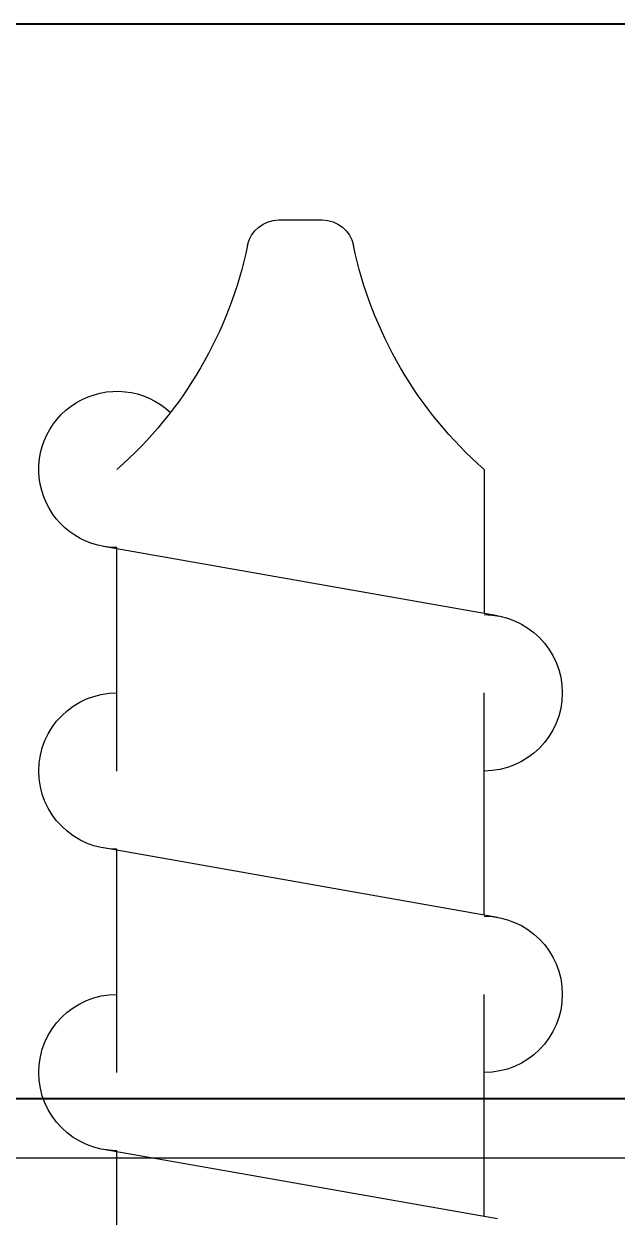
# Model space of a CAD drawing. Extents: x -26 to 91, y -47 to 75.
# Drawn here: x 14.5534 to 14.7134, y 66.8913 to 67.2132 of the extents above; entities that cross this region are included whole.
import ezdxf

# ---------------------------------------------------------------- set-up
doc = ezdxf.new("R2010")
doc.units = 0
doc.header["$MEASUREMENT"] = 0
doc.layers.get('0').update_dxf_attribs({"linetype": 'CONTINUOUS'})
doc.layers.add('DIM', color=7, linetype='CONTINUOUS')
doc.layers.add('FRAME', color=1, linetype='CONTINUOUS')

# ---------------------------------------------------------------- blocks, each defined once
blk = doc.blocks.new('3802 1 INCH SCREW ON STOP')
at = {"color": 7, "linetype": 'Continuous'}
for p, q in [((1.758123295001132, 0.9940967580948268), (1.746422236544992, 0.9940967580948268)), ((1.702776920568288, 0.9267652512918971), (1.702776920568288, 0.8879233210194002)), ((1.699120226645908, 0.8872795392983335), (1.805425304900558, 0.9059951517315881)), ((1.801768610978177, 0.8454199056941718), (1.801768610978177, 0.905675717247334)), ((1.702776920568288, 0.8065779754217033), (1.70277692056826, 0.8665094397380244)), ((1.699120226645908, 0.8059341937006081), (1.805425304900558, 0.8246498061338627)), ((1.801768610978177, 0.7640745600964465), (1.801768610978177, 0.8243303716496087)), ((1.702776920568288, 0.725232629823978), (1.70277692056826, 0.7851640941402991)), ((1.699120226645908, 0.7245888481028828), (1.805425304900558, 0.7433044605361374)), ((1.801768610978177, 0.6827292144987211), (1.801768610978177, 0.7429850260518833))]:
    blk.add_line(p, q, dxfattribs=at)
for centre, radius, start, end in [((1.746422236544992, 0.9854887850157183), 0.008607973079123319, 90, 168.2348565712614), ((1.758123295001132, 0.9854887850157183), 0.008607973079123319, 11.76514342870477, 90), ((1.629737389457778, 1.009791444273503), 0.1105808384208724, 311.3386291271398, 348.2348565712608), ((1.874808142088687, 1.009791444273503), 0.1105808384208724, 191.7651434287073, 228.6613708728602), ((1.801768610978177, 0.9267652512918971), 0.0210895340438519, 270, 133.189445921939), ((1.702776920568288, 0.8665094397380244), 0.0210895340438519, 90, 270), ((1.801768610978177, 0.8454199056941718), 0.0210895340438519, 270, 90), ((1.702776920568288, 0.7851640941402991), 0.0210895340438519, 90, 270), ((1.801768610978177, 0.7640745600964465), 0.0210895340438519, 270, 90), ((1.801768610978177, 0.7640745600964465), 0.0210895340438519, 270, 90)]:
    blk.add_arc(centre, radius, start, end, dxfattribs=at)
blk = doc.blocks.new('3809 BLOCK FRAME')
blk.add_lwpolyline([(-3.5, 0.3429999999999813, -0.4142135623730992), (-3.469000000000001, 0.3739999999999801), (-2.416661333247999, 0.3739999999999766, -0.5023996456153793), (-2.386968796864736, 0.3340919540229654, 0.280293186483018), (-2.349458984129623, 0.1902531729156172, 0.4989546285431058), (-2.30052657023338, 0.1979733421588774, 0.3342632004438116), (-2.306336907094398, 0.2348007482948562, -2.470835885113011), (-2.193663092905599, 0.2348007482948509, 0.3342632004438208), (-2.199473429766618, 0.1979733421588774, 0.498954628543111), (-2.150541015870381, 0.1902531729156243, 0.2802931864830181), (-2.113031203135268, 0.3340919540229672, -0.5023996456153835), (-2.083338666752001, 0.3739999999999801), (-1.637, 0.3739999999999801, -0.414213562373095)], format="xyb")

msp = doc.modelspace()

# ---------------------------------------------------------------- linework, layer by layer
at = {"layer": 'DIM', "color": 5, "lineweight": 40}
msp.add_lwpolyline([(13.53038618591068, 67.21315008976202), (15.31838618591068, 67.21315008976202, -0.414213562373095), (15.34938618591068, 67.18215008976202), (15.34938618591068, 66.9541500897619, -0.414213562373095), (15.31838618591068, 66.92315008976189), (14.87938618591068, 66.92315008976189, 0.9999999999999999), (14.85938618591068, 66.92315008976189), (14.779355445069, 66.92315008976189, 1.086282983489927), (14.75942374522158, 66.92315008976189), (14.34038618591078, 66.92315008976189, -0.414213562373095), (14.30938618591078, 66.9541500897619), (14.30938618591078, 67.09212312915675, 0.414213562373095), (14.27838618591078, 67.12312312915674), (14.19538618591068, 67.12312312915674, 0.414213562373095), (14.16438618591068, 67.09212312915675), (14.16438618591068, 67.04586707166496, -3.577628054374006), (14.09438618591069, 67.04586707166494), (14.09438618591069, 67.09212312915675, 0.414213562373095), (14.06338618591069, 67.12312312915674), (13.98038618591078, 67.12312312915674, 0.414213562373095), (13.94938618591078, 67.09212312915675), (13.94938618591078, 66.9541500897619, -0.414213562373095), (13.91838618591078, 66.92315008976189), (13.53038618591068, 66.92315008976189, -0.414213562373095)], format="xyb", dxfattribs=at)

# ---------------------------------------------------------------- block references
at = {"layer": 'FRAME', "rotation": 180}
msp.add_blockref('3809 BLOCK FRAME', (11.87938618591069, 67.28115008976178), dxfattribs=at)
at = {"layer": 'FRAME', "xscale": -1}
msp.add_blockref('3802 1 INCH SCREW ON STOP', (16.38025774333818, 66.16618814278088), dxfattribs=at)

doc.saveas('drawing.dxf')
